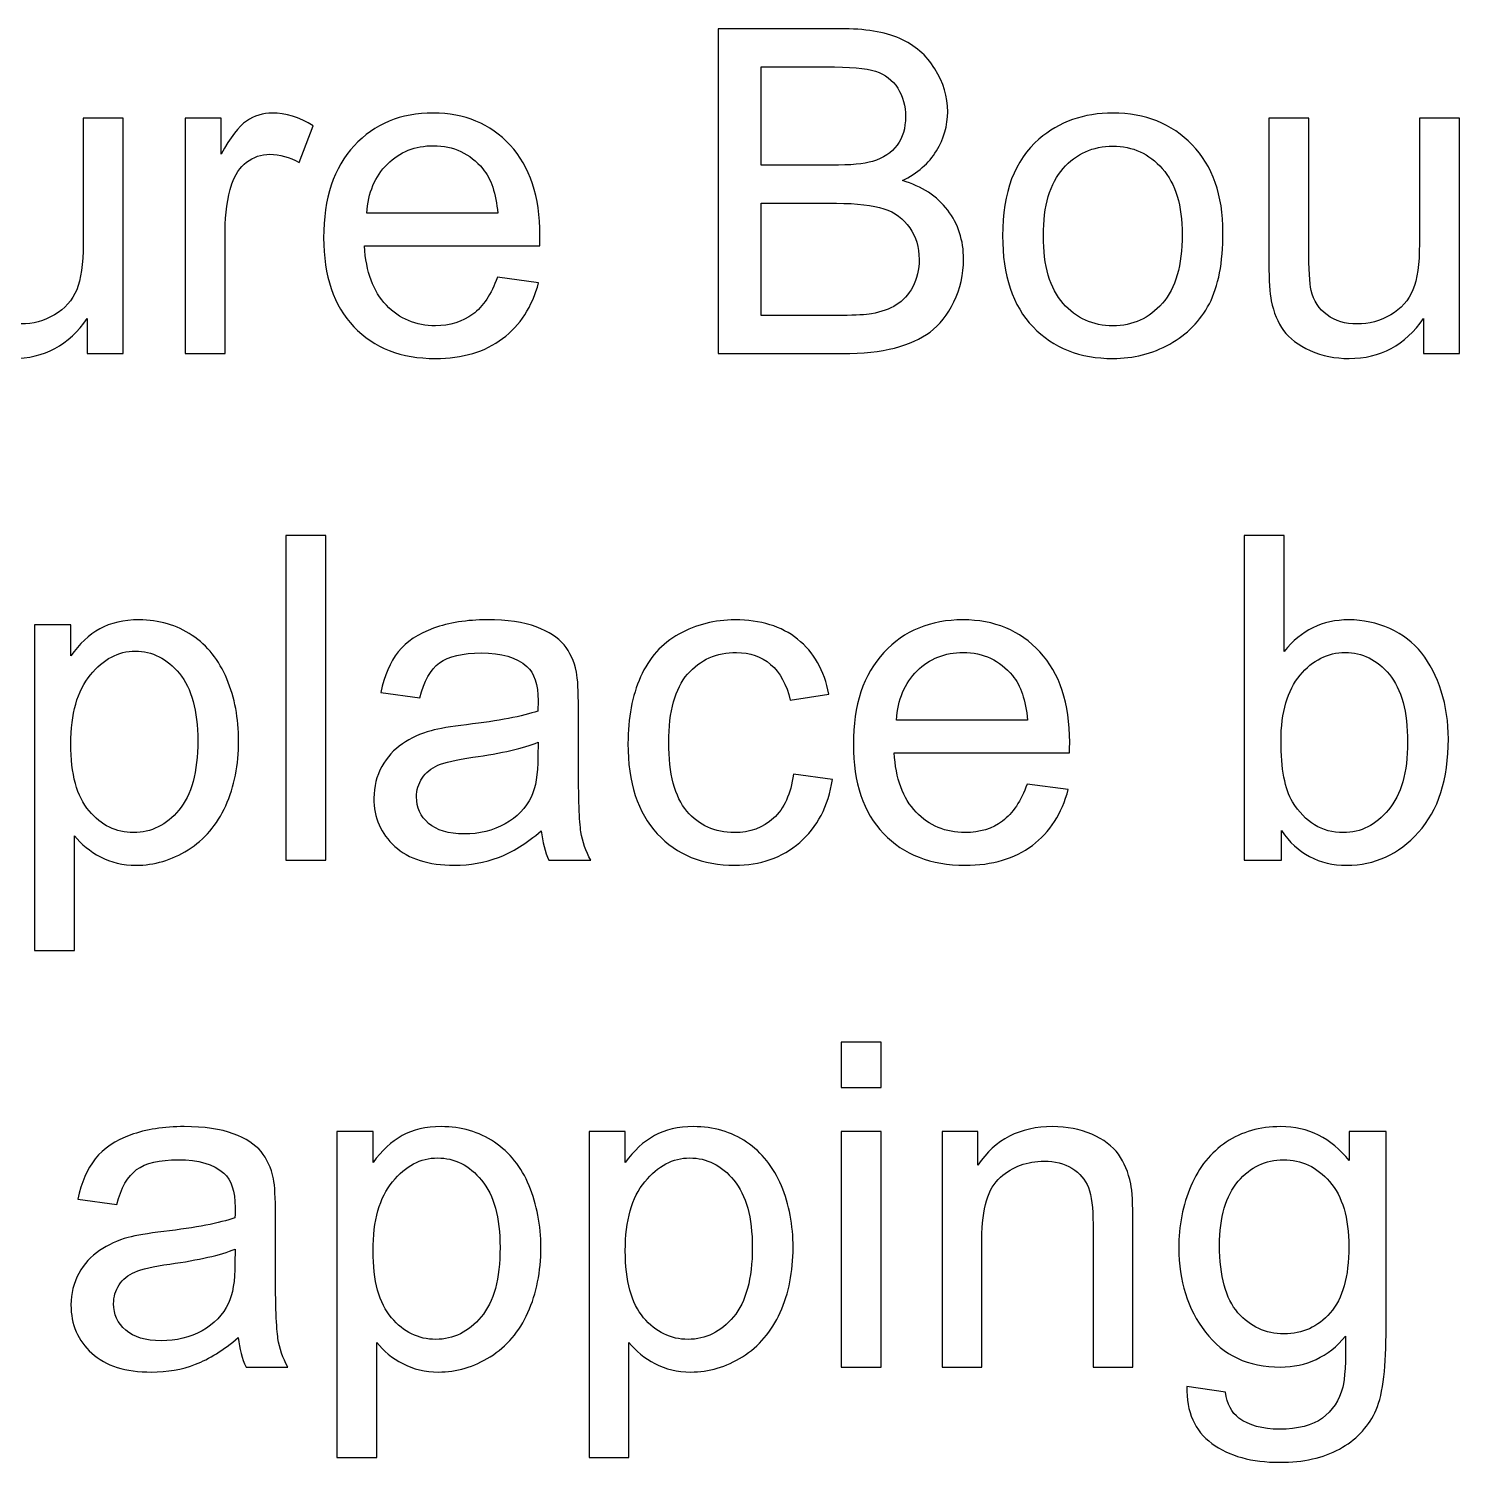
# Model space of a CAD drawing. Header units: centimetres. Extents: x 32 to 238, y -190 to 31.
# Drawn here: x 86.52 to 94.54, y -118.56 to -110.53 of the extents above; entities that cross this region are included whole.
import ezdxf

# ---------------------------------------------------------------- set-up
doc = ezdxf.new("R2010")
doc.units = ezdxf.units.CM
doc.header["$MEASUREMENT"] = 0
doc.layers.add('Layer 1', color=7, linetype='Continuous')

msp = doc.modelspace()

# ---------------------------------------------------------------- linework, layer by layer
at = {"layer": 'Layer 1', "color": 250}
for points, knots in [([(90.38665, -112.35177), (90.38665, -112.35177), (90.38665, -110.53313), (90.38665, -110.53313), (90.38665, -110.53313), (91.06906, -110.53313), (91.06906, -110.53313), (91.20792, -110.53313), (91.31925, -110.55133), (91.4035, -110.58816), (91.48732, -110.62499), (91.55293, -110.68172), (91.60035, -110.75834), (91.64818, -110.83454), (91.67189, -110.91455), (91.67189, -110.99837), (91.67189, -111.07584), (91.65072, -111.14908), (91.60881, -111.21766), (91.5669, -111.28624), (91.5034, -111.3417), (91.41831, -111.38403), (91.52838, -111.4162), (91.61305, -111.47124), (91.67189, -111.54913), (91.73116, -111.6266), (91.76079, -111.71846), (91.76079, -111.8243), (91.76079, -111.90981), (91.74259, -111.98897), (91.7066, -112.06221), (91.67062, -112.13545), (91.62617, -112.19175), (91.57325, -112.23154), (91.52034, -112.27091), (91.45387, -112.30097), (91.37429, -112.32129), (91.29428, -112.34161), (91.19649, -112.35177), (91.08049, -112.35177), (91.08049, -112.35177), (90.38665, -112.35177), (90.38665, -112.35177)], [0, 0, 0, 0, 0.0714286, 0.0714286, 0.0714286, 0.1428571, 0.1428571, 0.1428571, 0.2142857, 0.2142857, 0.2142857, 0.2857143, 0.2857143, 0.2857143, 0.3571429, 0.3571429, 0.3571429, 0.4285714, 0.4285714, 0.4285714, 0.5, 0.5, 0.5, 0.5714286, 0.5714286, 0.5714286, 0.6428571, 0.6428571, 0.6428571, 0.7142857, 0.7142857, 0.7142857, 0.7857143, 0.7857143, 0.7857143, 0.8571429, 0.8571429, 0.8571429, 0.9285714, 0.9285714, 0.9285714, 1, 1, 1, 1]), ([(90.62795, -111.29767), (90.62795, -111.29767), (91.02123, -111.29767), (91.02123, -111.29767), (91.12791, -111.29767), (91.20453, -111.29047), (91.25067, -111.2765), (91.31206, -111.2583), (91.3582, -111.22782), (91.3891, -111.18549), (91.42001, -111.14315), (91.43567, -111.09024), (91.43567, -111.02631), (91.43567, -110.96578), (91.42128, -110.91244), (91.39207, -110.86672), (91.36328, -110.82057), (91.32179, -110.78882), (91.26803, -110.77189), (91.21427, -110.75496), (91.12198, -110.74649), (90.99159, -110.74649), (90.99159, -110.74649), (90.62795, -110.74649), (90.62795, -110.74649), (90.62795, -110.74649), (90.62795, -111.29767), (90.62795, -111.29767)], [0, 0, 0, 0, 0.1111111, 0.1111111, 0.1111111, 0.2222222, 0.2222222, 0.2222222, 0.3333333, 0.3333333, 0.3333333, 0.4444444, 0.4444444, 0.4444444, 0.5555556, 0.5555556, 0.5555556, 0.6666667, 0.6666667, 0.6666667, 0.7777778, 0.7777778, 0.7777778, 0.8888889, 0.8888889, 0.8888889, 1, 1, 1, 1]), ([(87.40215, -112.35177), (87.40215, -112.35177), (87.40215, -111.03351), (87.40215, -111.03351), (87.40215, -111.03351), (87.60281, -111.03351), (87.60281, -111.03351), (87.60281, -111.03351), (87.60281, -111.23544), (87.60281, -111.23544), (87.65403, -111.14188), (87.70145, -111.08008), (87.74505, -111.05044), (87.78865, -111.02039), (87.83649, -111.00557), (87.88856, -111.00557), (87.96391, -111.00557), (88.04054, -111.02928), (88.11843, -111.07627), (88.11843, -111.07627), (88.03884, -111.28243), (88.03884, -111.28243), (87.98466, -111.25195), (87.93047, -111.23671), (87.87628, -111.23671), (87.8276, -111.23671), (87.784, -111.25153), (87.74547, -111.28074), (87.70695, -111.30995), (87.67943, -111.35059), (87.66292, -111.40266), (87.63795, -111.48182), (87.62567, -111.5686), (87.62567, -111.66301), (87.62567, -111.66301), (87.62567, -112.35177), (87.62567, -112.35177), (87.62567, -112.35177), (87.40215, -112.35177), (87.40215, -112.35177)], [0, 0, 0, 0, 0.0769231, 0.0769231, 0.0769231, 0.1538462, 0.1538462, 0.1538462, 0.2307692, 0.2307692, 0.2307692, 0.3076923, 0.3076923, 0.3076923, 0.3846154, 0.3846154, 0.3846154, 0.4615385, 0.4615385, 0.4615385, 0.5384615, 0.5384615, 0.5384615, 0.6153846, 0.6153846, 0.6153846, 0.6923077, 0.6923077, 0.6923077, 0.7692308, 0.7692308, 0.7692308, 0.8461538, 0.8461538, 0.8461538, 0.9230769, 0.9230769, 0.9230769, 1, 1, 1, 1]), ([(89.14967, -111.92505), (89.14967, -111.92505), (89.38081, -111.95553), (89.38081, -111.95553), (89.34483, -112.08973), (89.27752, -112.19429), (89.1793, -112.26837), (89.08109, -112.34246), (88.95578, -112.37971), (88.80296, -112.37971), (88.61077, -112.37971), (88.45837, -112.32044), (88.34576, -112.20191), (88.23315, -112.0838), (88.17685, -111.91743), (88.17685, -111.70365), (88.17685, -111.48267), (88.23358, -111.31079), (88.34745, -111.18887), (88.46133, -111.06653), (88.60907, -111.00557), (88.79068, -111.00557), (88.96637, -111.00557), (89.10988, -111.06526), (89.22121, -111.18506), (89.33255, -111.30487), (89.38843, -111.47335), (89.38843, -111.69052), (89.38843, -111.70365), (89.38801, -111.72354), (89.38716, -111.74979), (89.38716, -111.74979), (88.40545, -111.74979), (88.40545, -111.74979), (88.41392, -111.89415), (88.45456, -112.00506), (88.52822, -112.08168), (88.60145, -112.15831), (88.69332, -112.19683), (88.80296, -112.19683), (88.88466, -112.19683), (88.95451, -112.17524), (89.01209, -112.13206), (89.07008, -112.08888), (89.1158, -112.01988), (89.14967, -111.92505)], [0, 0, 0, 0, 0.0666667, 0.0666667, 0.0666667, 0.1333333, 0.1333333, 0.1333333, 0.2, 0.2, 0.2, 0.2666667, 0.2666667, 0.2666667, 0.3333333, 0.3333333, 0.3333333, 0.4, 0.4, 0.4, 0.4666667, 0.4666667, 0.4666667, 0.5333333, 0.5333333, 0.5333333, 0.6, 0.6, 0.6, 0.6666667, 0.6666667, 0.6666667, 0.7333333, 0.7333333, 0.7333333, 0.8, 0.8, 0.8, 0.8666667, 0.8666667, 0.8666667, 0.9333333, 0.9333333, 0.9333333, 1, 1, 1, 1]), ([(91.97923, -111.69264), (91.97923, -111.44922), (92.04696, -111.26888), (92.18285, -111.15162), (92.29588, -111.05425), (92.43431, -111.00557), (92.5973, -111.00557), (92.77806, -111.00557), (92.92623, -111.06484), (93.04137, -111.18337), (93.1561, -111.30148), (93.21367, -111.46531), (93.21367, -111.67401), (93.21367, -111.84335), (93.18827, -111.97627), (93.13747, -112.07322), (93.08667, -112.17016), (93.01259, -112.24551), (92.91522, -112.29928), (92.81828, -112.35304), (92.71202, -112.37971), (92.5973, -112.37971), (92.41272, -112.37971), (92.26371, -112.32087), (92.14983, -112.20276), (92.03596, -112.08465), (91.97923, -111.91447), (91.97923, -111.69264)], [0, 0, 0, 0, 0.1111111, 0.1111111, 0.1111111, 0.2222222, 0.2222222, 0.2222222, 0.3333333, 0.3333333, 0.3333333, 0.4444444, 0.4444444, 0.4444444, 0.5555556, 0.5555556, 0.5555556, 0.6666667, 0.6666667, 0.6666667, 0.7777778, 0.7777778, 0.7777778, 0.8888889, 0.8888889, 0.8888889, 1, 1, 1, 1]), ([(86.85309, -112.35177), (86.85309, -112.35177), (86.85309, -112.15577), (86.85309, -112.15577), (86.75064, -112.3052), (86.61179, -112.37971), (86.43611, -112.37971), (86.35864, -112.37971), (86.28625, -112.36489), (86.21894, -112.33526), (86.15163, -112.3052), (86.10167, -112.26795), (86.06908, -112.22308), (86.03648, -112.17778), (86.01362, -112.12275), (86.0005, -112.05755), (85.99161, -112.01353), (85.98695, -111.9441), (85.98695, -111.84927), (85.98695, -111.84927), (85.98695, -111.03351), (85.98695, -111.03351), (85.98695, -111.03351), (86.21047, -111.03351), (86.21047, -111.03351), (86.21047, -111.03351), (86.21047, -111.76291), (86.21047, -111.76291), (86.21047, -111.87933), (86.21513, -111.95807), (86.22402, -111.99829), (86.23799, -112.05713), (86.26762, -112.10285), (86.31334, -112.13629), (86.35864, -112.16974), (86.41452, -112.18667), (86.4814, -112.18667), (86.54829, -112.18667), (86.61094, -112.16974), (86.66936, -112.13545), (86.72778, -112.10116), (86.76927, -112.05417), (86.79382, -111.99532), (86.81795, -111.93648), (86.83023, -111.85054), (86.83023, -111.73836), (86.83023, -111.73836), (86.83023, -111.03351), (86.83023, -111.03351), (86.83023, -111.03351), (87.05375, -111.03351), (87.05375, -111.03351), (87.05375, -111.03351), (87.05375, -112.35177), (87.05375, -112.35177), (87.05375, -112.35177), (86.85309, -112.35177), (86.85309, -112.35177)], [0, 0, 0, 0, 0.0526316, 0.0526316, 0.0526316, 0.1052632, 0.1052632, 0.1052632, 0.1578947, 0.1578947, 0.1578947, 0.2105263, 0.2105263, 0.2105263, 0.2631579, 0.2631579, 0.2631579, 0.3157895, 0.3157895, 0.3157895, 0.3684211, 0.3684211, 0.3684211, 0.4210526, 0.4210526, 0.4210526, 0.4736842, 0.4736842, 0.4736842, 0.5263158, 0.5263158, 0.5263158, 0.5789474, 0.5789474, 0.5789474, 0.6315789, 0.6315789, 0.6315789, 0.6842105, 0.6842105, 0.6842105, 0.7368421, 0.7368421, 0.7368421, 0.7894737, 0.7894737, 0.7894737, 0.8421053, 0.8421053, 0.8421053, 0.8947368, 0.8947368, 0.8947368, 0.9473684, 0.9473684, 0.9473684, 1, 1, 1, 1]), ([(94.33677, -112.35177), (94.33677, -112.35177), (94.33677, -112.15577), (94.33677, -112.15577), (94.23432, -112.3052), (94.09547, -112.37971), (93.91979, -112.37971), (93.84232, -112.37971), (93.76993, -112.36489), (93.70262, -112.33526), (93.63531, -112.3052), (93.58535, -112.26795), (93.55276, -112.22308), (93.52016, -112.17778), (93.4973, -112.12275), (93.48418, -112.05755), (93.47529, -112.01353), (93.47063, -111.9441), (93.47063, -111.84927), (93.47063, -111.84927), (93.47063, -111.03351), (93.47063, -111.03351), (93.47063, -111.03351), (93.69415, -111.03351), (93.69415, -111.03351), (93.69415, -111.03351), (93.69415, -111.76291), (93.69415, -111.76291), (93.69415, -111.87933), (93.69881, -111.95807), (93.7077, -111.99829), (93.72167, -112.05713), (93.7513, -112.10285), (93.79702, -112.13629), (93.84232, -112.16974), (93.8982, -112.18667), (93.96508, -112.18667), (94.03197, -112.18667), (94.09462, -112.16974), (94.15304, -112.13545), (94.21146, -112.10116), (94.25295, -112.05417), (94.2775, -111.99532), (94.30163, -111.93648), (94.31391, -111.85054), (94.31391, -111.73836), (94.31391, -111.73836), (94.31391, -111.03351), (94.31391, -111.03351), (94.31391, -111.03351), (94.53743, -111.03351), (94.53743, -111.03351), (94.53743, -111.03351), (94.53743, -112.35177), (94.53743, -112.35177), (94.53743, -112.35177), (94.33677, -112.35177), (94.33677, -112.35177)], [0, 0, 0, 0, 0.0526316, 0.0526316, 0.0526316, 0.1052632, 0.1052632, 0.1052632, 0.1578947, 0.1578947, 0.1578947, 0.2105263, 0.2105263, 0.2105263, 0.2631579, 0.2631579, 0.2631579, 0.3157895, 0.3157895, 0.3157895, 0.3684211, 0.3684211, 0.3684211, 0.4210526, 0.4210526, 0.4210526, 0.4736842, 0.4736842, 0.4736842, 0.5263158, 0.5263158, 0.5263158, 0.5789474, 0.5789474, 0.5789474, 0.6315789, 0.6315789, 0.6315789, 0.6842105, 0.6842105, 0.6842105, 0.7368421, 0.7368421, 0.7368421, 0.7894737, 0.7894737, 0.7894737, 0.8421053, 0.8421053, 0.8421053, 0.8947368, 0.8947368, 0.8947368, 0.9473684, 0.9473684, 0.9473684, 1, 1, 1, 1]), ([(88.41815, -111.56691), (88.41815, -111.56691), (89.15221, -111.56691), (89.15221, -111.56691), (89.14247, -111.456), (89.11411, -111.37302), (89.06797, -111.31757), (88.99727, -111.23163), (88.90498, -111.18845), (88.79195, -111.18845), (88.68951, -111.18845), (88.60357, -111.22274), (88.53372, -111.29132), (88.46429, -111.3599), (88.42577, -111.45176), (88.41815, -111.56691)], [0, 0, 0, 0, 0.2, 0.2, 0.2, 0.4, 0.4, 0.4, 0.6, 0.6, 0.6, 0.8, 0.8, 0.8, 1, 1, 1, 1]), ([(92.20783, -111.69306), (92.20783, -111.86155), (92.24466, -111.9877), (92.31832, -112.0711), (92.3924, -112.15492), (92.48511, -112.19683), (92.5973, -112.19683), (92.70821, -112.19683), (92.8005, -112.15492), (92.87458, -112.07068), (92.94824, -111.98643), (92.98507, -111.85816), (92.98507, -111.68587), (92.98507, -111.52331), (92.94782, -111.40012), (92.87373, -111.31672), (92.79965, -111.2329), (92.70736, -111.19099), (92.5973, -111.19099), (92.48511, -111.19099), (92.3924, -111.23248), (92.31832, -111.31587), (92.24466, -111.39927), (92.20783, -111.525), (92.20783, -111.69306)], [0, 0, 0, 0, 0.125, 0.125, 0.125, 0.25, 0.25, 0.25, 0.375, 0.375, 0.375, 0.5, 0.5, 0.5, 0.625, 0.625, 0.625, 0.75, 0.75, 0.75, 0.875, 0.875, 0.875, 1, 1, 1, 1]), ([(90.62795, -112.13841), (90.62795, -112.13841), (91.08092, -112.13841), (91.08092, -112.13841), (91.15881, -112.13841), (91.21342, -112.13545), (91.24517, -112.12952), (91.3002, -112.11978), (91.34677, -112.10327), (91.38402, -112.07999), (91.42128, -112.05671), (91.45176, -112.02284), (91.47589, -111.97839), (91.50002, -111.93394), (91.51187, -111.88272), (91.51187, -111.82472), (91.51187, -111.75656), (91.49451, -111.69772), (91.45938, -111.64734), (91.42466, -111.59697), (91.3764, -111.56183), (91.3146, -111.54151), (91.25321, -111.52119), (91.16431, -111.51103), (91.04874, -111.51103), (91.04874, -111.51103), (90.62795, -111.51103), (90.62795, -111.51103), (90.62795, -111.51103), (90.62795, -112.13841), (90.62795, -112.13841)], [0, 0, 0, 0, 0.1, 0.1, 0.1, 0.2, 0.2, 0.2, 0.3, 0.3, 0.3, 0.4, 0.4, 0.4, 0.5, 0.5, 0.5, 0.6, 0.6, 0.6, 0.7, 0.7, 0.7, 0.8, 0.8, 0.8, 0.9, 0.9, 0.9, 1, 1, 1, 1]), ([(87.96519, -115.18938), (87.96519, -115.18938), (87.96519, -113.37074), (87.96519, -113.37074), (87.96519, -113.37074), (88.18871, -113.37074), (88.18871, -113.37074), (88.18871, -113.37074), (88.18871, -115.18938), (88.18871, -115.18938), (88.18871, -115.18938), (87.96519, -115.18938), (87.96519, -115.18938)], [0, 0, 0, 0, 0.25, 0.25, 0.25, 0.5, 0.5, 0.5, 0.75, 0.75, 0.75, 1, 1, 1, 1]), ([(93.54133, -115.18938), (93.54133, -115.18938), (93.33305, -115.18938), (93.33305, -115.18938), (93.33305, -115.18938), (93.33305, -113.37074), (93.33305, -113.37074), (93.33305, -113.37074), (93.55657, -113.37074), (93.55657, -113.37074), (93.55657, -113.37074), (93.55657, -114.01971), (93.55657, -114.01971), (93.65097, -113.90202), (93.7712, -113.84318), (93.91767, -113.84318), (93.99853, -113.84318), (94.07558, -113.85927), (94.14797, -113.89186), (94.22036, -113.92446), (94.27962, -113.9706), (94.32661, -114.02945), (94.37318, -114.08871), (94.41001, -114.15983), (94.43626, -114.24323), (94.46293, -114.3262), (94.47605, -114.41553), (94.47605, -114.51035), (94.47605, -114.73557), (94.42017, -114.90998), (94.30883, -115.03275), (94.19707, -115.15594), (94.0633, -115.21732), (93.90709, -115.21732), (93.75173, -115.21732), (93.62981, -115.15255), (93.54133, -115.02343), (93.54133, -115.02343), (93.54133, -115.18938), (93.54133, -115.18938)], [0, 0, 0, 0, 0.0769231, 0.0769231, 0.0769231, 0.1538462, 0.1538462, 0.1538462, 0.2307692, 0.2307692, 0.2307692, 0.3076923, 0.3076923, 0.3076923, 0.3846154, 0.3846154, 0.3846154, 0.4615385, 0.4615385, 0.4615385, 0.5384615, 0.5384615, 0.5384615, 0.6153846, 0.6153846, 0.6153846, 0.6923077, 0.6923077, 0.6923077, 0.7692308, 0.7692308, 0.7692308, 0.8461538, 0.8461538, 0.8461538, 0.9230769, 0.9230769, 0.9230769, 1, 1, 1, 1]), ([(86.55761, -115.69484), (86.55761, -115.69484), (86.55761, -113.87112), (86.55761, -113.87112), (86.55761, -113.87112), (86.76081, -113.87112), (86.76081, -113.87112), (86.76081, -113.87112), (86.76081, -114.04426), (86.76081, -114.04426), (86.80865, -113.97738), (86.86283, -113.927), (86.92337, -113.89356), (86.98348, -113.86011), (87.05672, -113.84318), (87.14266, -113.84318), (87.25526, -113.84318), (87.35432, -113.87197), (87.44026, -113.92996), (87.5262, -113.98754), (87.59097, -114.06924), (87.63499, -114.17423), (87.6786, -114.27964), (87.70061, -114.39478), (87.70061, -114.52051), (87.70061, -114.65471), (87.67648, -114.77578), (87.62822, -114.88373), (87.57996, -114.99126), (87.50969, -115.07381), (87.4174, -115.13138), (87.32554, -115.18853), (87.22859, -115.21732), (87.12699, -115.21732), (87.05249, -115.21732), (86.9856, -115.20166), (86.92676, -115.17033), (86.86749, -115.139), (86.81923, -115.09963), (86.78113, -115.0518), (86.78113, -115.0518), (86.78113, -115.69484), (86.78113, -115.69484), (86.78113, -115.69484), (86.55761, -115.69484), (86.55761, -115.69484)], [0, 0, 0, 0, 0.0666667, 0.0666667, 0.0666667, 0.1333333, 0.1333333, 0.1333333, 0.2, 0.2, 0.2, 0.2666667, 0.2666667, 0.2666667, 0.3333333, 0.3333333, 0.3333333, 0.4, 0.4, 0.4, 0.4666667, 0.4666667, 0.4666667, 0.5333333, 0.5333333, 0.5333333, 0.6, 0.6, 0.6, 0.6666667, 0.6666667, 0.6666667, 0.7333333, 0.7333333, 0.7333333, 0.8, 0.8, 0.8, 0.8666667, 0.8666667, 0.8666667, 0.9333333, 0.9333333, 0.9333333, 1, 1, 1, 1]), ([(89.39563, -115.02428), (89.31266, -115.09498), (89.23265, -115.14451), (89.15602, -115.17372), (89.0794, -115.20293), (88.99727, -115.21732), (88.90922, -115.21732), (88.76444, -115.21732), (88.6531, -115.18218), (88.57521, -115.11149), (88.49732, -115.04121), (88.45837, -114.95104), (88.45837, -114.8414), (88.45837, -114.77705), (88.47319, -114.71821), (88.5024, -114.66487), (88.53203, -114.61153), (88.57055, -114.5692), (88.61797, -114.53702), (88.6658, -114.50485), (88.71914, -114.4803), (88.77883, -114.46379), (88.82286, -114.45236), (88.88932, -114.44135), (88.9778, -114.43034), (89.15814, -114.40918), (89.29149, -114.38335), (89.37658, -114.35372), (89.37743, -114.32324), (89.37785, -114.30377), (89.37785, -114.29572), (89.37785, -114.20513), (89.35668, -114.14121), (89.31435, -114.10395), (89.2572, -114.05358), (89.17211, -114.0286), (89.0595, -114.0286), (88.95409, -114.0286), (88.8762, -114.04723), (88.82625, -114.08406), (88.77587, -114.12089), (88.73904, -114.18608), (88.71491, -114.28006), (88.71491, -114.28006), (88.49647, -114.24958), (88.49647, -114.24958), (88.51637, -114.15602), (88.54896, -114.08025), (88.59468, -114.02267), (88.6404, -113.9651), (88.70644, -113.92107), (88.7928, -113.88975), (88.87874, -113.85884), (88.97907, -113.84318), (89.09252, -113.84318), (89.20513, -113.84318), (89.29699, -113.8563), (89.36769, -113.88297), (89.43796, -113.90964), (89.49003, -113.94266), (89.52305, -113.98288), (89.55607, -114.0231), (89.57936, -114.0739), (89.5929, -114.13528), (89.6001, -114.17338), (89.60391, -114.24196), (89.60391, -114.3406), (89.60391, -114.3406), (89.60391, -114.63693), (89.60391, -114.63693), (89.60391, -114.84394), (89.60857, -114.97475), (89.61788, -115.03021), (89.62677, -115.08566), (89.6454, -115.13858), (89.67249, -115.18938), (89.67249, -115.18938), (89.43881, -115.18938), (89.43881, -115.18938), (89.41637, -115.14239), (89.40198, -115.08736), (89.39563, -115.02428)], [0, 0, 0, 0, 0.037037, 0.037037, 0.037037, 0.0740741, 0.0740741, 0.0740741, 0.1111111, 0.1111111, 0.1111111, 0.1481481, 0.1481481, 0.1481481, 0.1851852, 0.1851852, 0.1851852, 0.2222222, 0.2222222, 0.2222222, 0.2592593, 0.2592593, 0.2592593, 0.2962963, 0.2962963, 0.2962963, 0.3333333, 0.3333333, 0.3333333, 0.3703704, 0.3703704, 0.3703704, 0.4074074, 0.4074074, 0.4074074, 0.4444444, 0.4444444, 0.4444444, 0.4814815, 0.4814815, 0.4814815, 0.5185185, 0.5185185, 0.5185185, 0.5555556, 0.5555556, 0.5555556, 0.5925926, 0.5925926, 0.5925926, 0.6296296, 0.6296296, 0.6296296, 0.6666667, 0.6666667, 0.6666667, 0.7037037, 0.7037037, 0.7037037, 0.7407407, 0.7407407, 0.7407407, 0.7777778, 0.7777778, 0.7777778, 0.8148148, 0.8148148, 0.8148148, 0.8518519, 0.8518519, 0.8518519, 0.8888889, 0.8888889, 0.8888889, 0.9259259, 0.9259259, 0.9259259, 0.962963, 0.962963, 0.962963, 1, 1, 1, 1]), ([(90.80829, -114.70678), (90.80829, -114.70678), (91.02673, -114.73726), (91.02673, -114.73726), (91.0026, -114.88754), (90.94164, -115.00481), (90.843, -115.0899), (90.74437, -115.17499), (90.62287, -115.21732), (90.47936, -115.21732), (90.29944, -115.21732), (90.15466, -115.15848), (90.04544, -115.04079), (89.9358, -114.9231), (89.88119, -114.75462), (89.88119, -114.53533), (89.88119, -114.39309), (89.9049, -114.26905), (89.95189, -114.16237), (89.99888, -114.05612), (90.07042, -113.97611), (90.16694, -113.92319), (90.26304, -113.86985), (90.3676, -113.84318), (90.48105, -113.84318), (90.62372, -113.84318), (90.74098, -113.87916), (90.83157, -113.95155), (90.92259, -114.02394), (90.98101, -114.12681), (91.00641, -114.25974), (91.00641, -114.25974), (90.79051, -114.29276), (90.79051, -114.29276), (90.76977, -114.20428), (90.73336, -114.13782), (90.68044, -114.09295), (90.62795, -114.0485), (90.56445, -114.02606), (90.48994, -114.02606), (90.37734, -114.02606), (90.2859, -114.06628), (90.2152, -114.14671), (90.14493, -114.22757), (90.10979, -114.35457), (90.10979, -114.52898), (90.10979, -114.70593), (90.14366, -114.8342), (90.21139, -114.91421), (90.27955, -114.99422), (90.36802, -115.03444), (90.47682, -115.03444), (90.56487, -115.03444), (90.63811, -115.00777), (90.69653, -114.95401), (90.75537, -114.90067), (90.79263, -114.81812), (90.80829, -114.70678)], [0, 0, 0, 0, 0.0526316, 0.0526316, 0.0526316, 0.1052632, 0.1052632, 0.1052632, 0.1578947, 0.1578947, 0.1578947, 0.2105263, 0.2105263, 0.2105263, 0.2631579, 0.2631579, 0.2631579, 0.3157895, 0.3157895, 0.3157895, 0.3684211, 0.3684211, 0.3684211, 0.4210526, 0.4210526, 0.4210526, 0.4736842, 0.4736842, 0.4736842, 0.5263158, 0.5263158, 0.5263158, 0.5789474, 0.5789474, 0.5789474, 0.6315789, 0.6315789, 0.6315789, 0.6842105, 0.6842105, 0.6842105, 0.7368421, 0.7368421, 0.7368421, 0.7894737, 0.7894737, 0.7894737, 0.8421053, 0.8421053, 0.8421053, 0.8947368, 0.8947368, 0.8947368, 0.9473684, 0.9473684, 0.9473684, 1, 1, 1, 1]), ([(92.11639, -114.76266), (92.11639, -114.76266), (92.34753, -114.79314), (92.34753, -114.79314), (92.31155, -114.92734), (92.24424, -115.0319), (92.14602, -115.10598), (92.04781, -115.18007), (91.9225, -115.21732), (91.76968, -115.21732), (91.57749, -115.21732), (91.42509, -115.15805), (91.31248, -115.03952), (91.19987, -114.92141), (91.14357, -114.75504), (91.14357, -114.54126), (91.14357, -114.32028), (91.2003, -114.1484), (91.31417, -114.02648), (91.42805, -113.90414), (91.57579, -113.84318), (91.7574, -113.84318), (91.93309, -113.84318), (92.0766, -113.90287), (92.18793, -114.02267), (92.29927, -114.14248), (92.35515, -114.31096), (92.35515, -114.52813), (92.35515, -114.54126), (92.35473, -114.56115), (92.35388, -114.5874), (92.35388, -114.5874), (91.37217, -114.5874), (91.37217, -114.5874), (91.38064, -114.73176), (91.42128, -114.84267), (91.49494, -114.91929), (91.56817, -114.99592), (91.66004, -115.03444), (91.76968, -115.03444), (91.85138, -115.03444), (91.92123, -115.01285), (91.97881, -114.96967), (92.0368, -114.92649), (92.08252, -114.85749), (92.11639, -114.76266)], [0, 0, 0, 0, 0.0666667, 0.0666667, 0.0666667, 0.1333333, 0.1333333, 0.1333333, 0.2, 0.2, 0.2, 0.2666667, 0.2666667, 0.2666667, 0.3333333, 0.3333333, 0.3333333, 0.4, 0.4, 0.4, 0.4666667, 0.4666667, 0.4666667, 0.5333333, 0.5333333, 0.5333333, 0.6, 0.6, 0.6, 0.6666667, 0.6666667, 0.6666667, 0.7333333, 0.7333333, 0.7333333, 0.8, 0.8, 0.8, 0.8666667, 0.8666667, 0.8666667, 0.9333333, 0.9333333, 0.9333333, 1, 1, 1, 1]), ([(86.76081, -114.53829), (86.76081, -114.7072), (86.7951, -114.83209), (86.86326, -114.91294), (86.93184, -114.9938), (87.01481, -115.03444), (87.11218, -115.03444), (87.21124, -115.03444), (87.2959, -114.99253), (87.36618, -114.90871), (87.43687, -114.82489), (87.47201, -114.69535), (87.47201, -114.51967), (87.47201, -114.35203), (87.43772, -114.22672), (87.36872, -114.14332), (87.29971, -114.05993), (87.21759, -114.01844), (87.12191, -114.01844), (87.02709, -114.01844), (86.94327, -114.06289), (86.87045, -114.15137), (86.79722, -114.24027), (86.76081, -114.36896), (86.76081, -114.53829)], [0, 0, 0, 0, 0.125, 0.125, 0.125, 0.25, 0.25, 0.25, 0.375, 0.375, 0.375, 0.5, 0.5, 0.5, 0.625, 0.625, 0.625, 0.75, 0.75, 0.75, 0.875, 0.875, 0.875, 1, 1, 1, 1]), ([(91.38487, -114.40452), (91.38487, -114.40452), (92.11893, -114.40452), (92.11893, -114.40452), (92.10919, -114.29361), (92.08083, -114.21063), (92.03469, -114.15518), (91.96399, -114.06924), (91.8717, -114.02606), (91.75867, -114.02606), (91.65623, -114.02606), (91.57029, -114.06035), (91.50044, -114.12893), (91.43101, -114.19751), (91.39249, -114.28937), (91.38487, -114.40452)], [0, 0, 0, 0, 0.2, 0.2, 0.2, 0.4, 0.4, 0.4, 0.6, 0.6, 0.6, 0.8, 0.8, 0.8, 1, 1, 1, 1]), ([(93.53879, -114.52051), (93.53879, -114.67799), (93.56038, -114.79187), (93.60314, -114.86214), (93.67341, -114.97687), (93.76824, -115.03444), (93.88804, -115.03444), (93.98583, -115.03444), (94.07007, -114.99211), (94.14077, -114.90744), (94.21189, -114.82277), (94.24745, -114.69662), (94.24745, -114.52898), (94.24745, -114.35711), (94.21358, -114.23053), (94.14543, -114.14883), (94.07727, -114.06712), (93.99472, -114.02606), (93.8982, -114.02606), (93.80041, -114.02606), (93.71617, -114.06839), (93.64547, -114.15306), (93.57435, -114.23773), (93.53879, -114.36007), (93.53879, -114.52051)], [0, 0, 0, 0, 0.125, 0.125, 0.125, 0.25, 0.25, 0.25, 0.375, 0.375, 0.375, 0.5, 0.5, 0.5, 0.625, 0.625, 0.625, 0.75, 0.75, 0.75, 0.875, 0.875, 0.875, 1, 1, 1, 1]), ([(89.37785, -114.52898), (89.29657, -114.562), (89.17465, -114.58994), (89.01209, -114.6128), (88.9198, -114.62592), (88.85461, -114.64074), (88.81651, -114.65725), (88.77841, -114.67376), (88.7492, -114.69789), (88.72846, -114.72922), (88.70771, -114.76097), (88.69713, -114.7961), (88.69713, -114.83505), (88.69713, -114.89389), (88.71957, -114.94342), (88.76486, -114.98279), (88.81016, -115.02216), (88.8762, -115.04206), (88.96298, -115.04206), (89.04892, -115.04206), (89.12554, -115.02343), (89.19285, -114.98576), (89.25974, -114.9485), (89.30927, -114.89728), (89.3406, -114.83251), (89.36473, -114.78213), (89.37658, -114.70805), (89.37658, -114.61026), (89.37658, -114.61026), (89.37785, -114.52898), (89.37785, -114.52898)], [0, 0, 0, 0, 0.1, 0.1, 0.1, 0.2, 0.2, 0.2, 0.3, 0.3, 0.3, 0.4, 0.4, 0.4, 0.5, 0.5, 0.5, 0.6, 0.6, 0.6, 0.7, 0.7, 0.7, 0.8, 0.8, 0.8, 0.9, 0.9, 0.9, 1, 1, 1, 1]), ([(91.07583, -116.46235), (91.07583, -116.46235), (91.07583, -116.20835), (91.07583, -116.20835), (91.07583, -116.20835), (91.29935, -116.20835), (91.29935, -116.20835), (91.29935, -116.20835), (91.29935, -116.46235), (91.29935, -116.46235), (91.29935, -116.46235), (91.07583, -116.46235), (91.07583, -116.46235)], [0, 0, 0, 0, 0.25, 0.25, 0.25, 0.5, 0.5, 0.5, 0.75, 0.75, 0.75, 1, 1, 1, 1]), ([(87.69891, -117.86189), (87.61594, -117.93259), (87.53593, -117.98212), (87.4593, -118.01133), (87.38268, -118.04054), (87.30055, -118.05493), (87.2125, -118.05493), (87.06772, -118.05493), (86.95638, -118.01979), (86.87849, -117.9491), (86.8006, -117.87882), (86.76165, -117.78865), (86.76165, -117.67901), (86.76165, -117.61466), (86.77647, -117.55582), (86.80568, -117.50248), (86.83531, -117.44914), (86.87383, -117.40681), (86.92125, -117.37463), (86.96908, -117.34246), (87.02242, -117.31791), (87.08211, -117.3014), (87.12614, -117.28997), (87.1926, -117.27896), (87.28108, -117.26795), (87.46142, -117.24679), (87.59477, -117.22096), (87.67986, -117.19133), (87.68071, -117.16085), (87.68113, -117.14138), (87.68113, -117.13333), (87.68113, -117.04274), (87.65996, -116.97882), (87.61763, -116.94156), (87.56048, -116.89119), (87.47539, -116.86621), (87.36278, -116.86621), (87.25737, -116.86621), (87.17948, -116.88484), (87.12953, -116.92167), (87.07915, -116.9585), (87.04232, -117.02369), (87.01819, -117.11767), (87.01819, -117.11767), (86.79975, -117.08719), (86.79975, -117.08719), (86.81965, -116.99363), (86.85224, -116.91786), (86.89796, -116.86028), (86.94368, -116.80271), (87.00972, -116.75868), (87.09608, -116.72736), (87.18202, -116.69645), (87.28235, -116.68079), (87.3958, -116.68079), (87.50841, -116.68079), (87.60027, -116.69391), (87.67097, -116.72058), (87.74124, -116.74725), (87.79331, -116.78027), (87.82633, -116.82049), (87.85935, -116.86071), (87.88264, -116.91151), (87.89618, -116.97289), (87.90338, -117.01099), (87.90719, -117.07957), (87.90719, -117.17821), (87.90719, -117.17821), (87.90719, -117.47454), (87.90719, -117.47454), (87.90719, -117.68155), (87.91185, -117.81236), (87.92116, -117.86782), (87.93005, -117.92327), (87.94868, -117.97619), (87.97577, -118.02699), (87.97577, -118.02699), (87.74209, -118.02699), (87.74209, -118.02699), (87.71965, -117.98), (87.70526, -117.92497), (87.69891, -117.86189)], [0, 0, 0, 0, 0.037037, 0.037037, 0.037037, 0.0740741, 0.0740741, 0.0740741, 0.1111111, 0.1111111, 0.1111111, 0.1481481, 0.1481481, 0.1481481, 0.1851852, 0.1851852, 0.1851852, 0.2222222, 0.2222222, 0.2222222, 0.2592593, 0.2592593, 0.2592593, 0.2962963, 0.2962963, 0.2962963, 0.3333333, 0.3333333, 0.3333333, 0.3703704, 0.3703704, 0.3703704, 0.4074074, 0.4074074, 0.4074074, 0.4444444, 0.4444444, 0.4444444, 0.4814815, 0.4814815, 0.4814815, 0.5185185, 0.5185185, 0.5185185, 0.5555556, 0.5555556, 0.5555556, 0.5925926, 0.5925926, 0.5925926, 0.6296296, 0.6296296, 0.6296296, 0.6666667, 0.6666667, 0.6666667, 0.7037037, 0.7037037, 0.7037037, 0.7407407, 0.7407407, 0.7407407, 0.7777778, 0.7777778, 0.7777778, 0.8148148, 0.8148148, 0.8148148, 0.8518519, 0.8518519, 0.8518519, 0.8888889, 0.8888889, 0.8888889, 0.9259259, 0.9259259, 0.9259259, 0.962963, 0.962963, 0.962963, 1, 1, 1, 1]), ([(88.25051, -118.53245), (88.25051, -118.53245), (88.25051, -116.70873), (88.25051, -116.70873), (88.25051, -116.70873), (88.45371, -116.70873), (88.45371, -116.70873), (88.45371, -116.70873), (88.45371, -116.88187), (88.45371, -116.88187), (88.50155, -116.81499), (88.55573, -116.76461), (88.61627, -116.73117), (88.67638, -116.69772), (88.74962, -116.68079), (88.83556, -116.68079), (88.94816, -116.68079), (89.04722, -116.70958), (89.13316, -116.76757), (89.2191, -116.82515), (89.28387, -116.90685), (89.32789, -117.01184), (89.3715, -117.11725), (89.39351, -117.23239), (89.39351, -117.35812), (89.39351, -117.49232), (89.36938, -117.61339), (89.32112, -117.72134), (89.27286, -117.82887), (89.20259, -117.91142), (89.1103, -117.96899), (89.01844, -118.02614), (88.92149, -118.05493), (88.81989, -118.05493), (88.74539, -118.05493), (88.6785, -118.03927), (88.61966, -118.00794), (88.56039, -117.97661), (88.51213, -117.93724), (88.47403, -117.88941), (88.47403, -117.88941), (88.47403, -118.53245), (88.47403, -118.53245), (88.47403, -118.53245), (88.25051, -118.53245), (88.25051, -118.53245)], [0, 0, 0, 0, 0.0666667, 0.0666667, 0.0666667, 0.1333333, 0.1333333, 0.1333333, 0.2, 0.2, 0.2, 0.2666667, 0.2666667, 0.2666667, 0.3333333, 0.3333333, 0.3333333, 0.4, 0.4, 0.4, 0.4666667, 0.4666667, 0.4666667, 0.5333333, 0.5333333, 0.5333333, 0.6, 0.6, 0.6, 0.6666667, 0.6666667, 0.6666667, 0.7333333, 0.7333333, 0.7333333, 0.8, 0.8, 0.8, 0.8666667, 0.8666667, 0.8666667, 0.9333333, 0.9333333, 0.9333333, 1, 1, 1, 1]), ([(89.66317, -118.53245), (89.66317, -118.53245), (89.66317, -116.70873), (89.66317, -116.70873), (89.66317, -116.70873), (89.86637, -116.70873), (89.86637, -116.70873), (89.86637, -116.70873), (89.86637, -116.88187), (89.86637, -116.88187), (89.91421, -116.81499), (89.96839, -116.76461), (90.02893, -116.73117), (90.08904, -116.69772), (90.16228, -116.68079), (90.24822, -116.68079), (90.36082, -116.68079), (90.45988, -116.70958), (90.54582, -116.76757), (90.63176, -116.82515), (90.69653, -116.90685), (90.74055, -117.01184), (90.78416, -117.11725), (90.80617, -117.23239), (90.80617, -117.35812), (90.80617, -117.49232), (90.78204, -117.61339), (90.73378, -117.72134), (90.68552, -117.82887), (90.61525, -117.91142), (90.52296, -117.96899), (90.4311, -118.02614), (90.33415, -118.05493), (90.23255, -118.05493), (90.15805, -118.05493), (90.09116, -118.03927), (90.03232, -118.00794), (89.97305, -117.97661), (89.92479, -117.93724), (89.88669, -117.88941), (89.88669, -117.88941), (89.88669, -118.53245), (89.88669, -118.53245), (89.88669, -118.53245), (89.66317, -118.53245), (89.66317, -118.53245)], [0, 0, 0, 0, 0.0666667, 0.0666667, 0.0666667, 0.1333333, 0.1333333, 0.1333333, 0.2, 0.2, 0.2, 0.2666667, 0.2666667, 0.2666667, 0.3333333, 0.3333333, 0.3333333, 0.4, 0.4, 0.4, 0.4666667, 0.4666667, 0.4666667, 0.5333333, 0.5333333, 0.5333333, 0.6, 0.6, 0.6, 0.6666667, 0.6666667, 0.6666667, 0.7333333, 0.7333333, 0.7333333, 0.8, 0.8, 0.8, 0.8666667, 0.8666667, 0.8666667, 0.9333333, 0.9333333, 0.9333333, 1, 1, 1, 1]), ([(91.07583, -118.02699), (91.07583, -118.02699), (91.07583, -116.70873), (91.07583, -116.70873), (91.07583, -116.70873), (91.29935, -116.70873), (91.29935, -116.70873), (91.29935, -116.70873), (91.29935, -118.02699), (91.29935, -118.02699), (91.29935, -118.02699), (91.07583, -118.02699), (91.07583, -118.02699)], [0, 0, 0, 0, 0.25, 0.25, 0.25, 0.5, 0.5, 0.5, 0.75, 0.75, 0.75, 1, 1, 1, 1]), ([(91.64013, -118.02699), (91.64013, -118.02699), (91.64013, -116.70873), (91.64013, -116.70873), (91.64013, -116.70873), (91.84079, -116.70873), (91.84079, -116.70873), (91.84079, -116.70873), (91.84079, -116.89584), (91.84079, -116.89584), (91.93731, -116.75233), (92.07701, -116.68079), (92.25947, -116.68079), (92.33905, -116.68079), (92.41187, -116.69518), (92.47833, -116.72355), (92.54479, -116.75191), (92.59475, -116.78959), (92.62777, -116.83573), (92.66079, -116.88187), (92.68407, -116.93691), (92.69719, -117.00041), (92.70524, -117.04189), (92.70947, -117.11428), (92.70947, -117.21758), (92.70947, -117.21758), (92.70947, -118.02699), (92.70947, -118.02699), (92.70947, -118.02699), (92.48595, -118.02699), (92.48595, -118.02699), (92.48595, -118.02699), (92.48595, -117.22604), (92.48595, -117.22604), (92.48595, -117.13503), (92.47748, -117.06687), (92.46013, -117.022), (92.44277, -116.97712), (92.41187, -116.94114), (92.36784, -116.91405), (92.32381, -116.88738), (92.27174, -116.87383), (92.21248, -116.87383), (92.11765, -116.87383), (92.03595, -116.90389), (91.96694, -116.96442), (91.89794, -117.02454), (91.86365, -117.13926), (91.86365, -117.30775), (91.86365, -117.30775), (91.86365, -118.02699), (91.86365, -118.02699), (91.86365, -118.02699), (91.64013, -118.02699), (91.64013, -118.02699)], [0, 0, 0, 0, 0.0555556, 0.0555556, 0.0555556, 0.1111111, 0.1111111, 0.1111111, 0.1666667, 0.1666667, 0.1666667, 0.2222222, 0.2222222, 0.2222222, 0.2777778, 0.2777778, 0.2777778, 0.3333333, 0.3333333, 0.3333333, 0.3888889, 0.3888889, 0.3888889, 0.4444444, 0.4444444, 0.4444444, 0.5, 0.5, 0.5, 0.5555556, 0.5555556, 0.5555556, 0.6111111, 0.6111111, 0.6111111, 0.6666667, 0.6666667, 0.6666667, 0.7222222, 0.7222222, 0.7222222, 0.7777778, 0.7777778, 0.7777778, 0.8333333, 0.8333333, 0.8333333, 0.8888889, 0.8888889, 0.8888889, 0.9444444, 0.9444444, 0.9444444, 1, 1, 1, 1]), ([(93.01173, -118.13621), (93.01173, -118.13621), (93.22763, -118.16669), (93.22763, -118.16669), (93.23652, -118.23358), (93.26192, -118.28226), (93.3034, -118.31316), (93.35886, -118.35423), (93.43464, -118.37497), (93.53073, -118.37497), (93.63403, -118.37497), (93.71404, -118.35423), (93.77034, -118.31316), (93.82664, -118.2721), (93.86474, -118.2141), (93.88464, -118.14002), (93.89607, -118.09472), (93.90157, -117.99947), (93.90073, -117.85427), (93.80294, -117.96942), (93.68144, -118.02699), (93.53581, -118.02699), (93.35463, -118.02699), (93.21408, -117.9618), (93.11502, -117.83099), (93.01554, -117.7006), (92.96601, -117.54397), (92.96601, -117.36151), (92.96601, -117.23578), (92.98887, -117.11979), (93.03416, -117.01353), (93.07946, -116.90727), (93.1455, -116.82557), (93.23186, -116.76757), (93.31822, -116.70958), (93.41982, -116.68079), (93.53666, -116.68079), (93.69202, -116.68079), (93.82029, -116.74429), (93.92105, -116.87129), (93.92105, -116.87129), (93.92105, -116.70873), (93.92105, -116.70873), (93.92105, -116.70873), (94.12679, -116.70873), (94.12679, -116.70873), (94.12679, -116.70873), (94.12679, -117.84707), (94.12679, -117.84707), (94.12679, -118.05239), (94.10604, -118.19759), (94.06413, -118.28311), (94.02265, -118.36862), (93.95618, -118.43635), (93.86601, -118.48588), (93.77542, -118.53541), (93.66408, -118.56039), (93.532, -118.56039), (93.37495, -118.56039), (93.24837, -118.52525), (93.15185, -118.45456), (93.05491, -118.38428), (93.00834, -118.27803), (93.01173, -118.13621)], [0, 0, 0, 0, 0.047619, 0.047619, 0.047619, 0.0952381, 0.0952381, 0.0952381, 0.1428571, 0.1428571, 0.1428571, 0.1904762, 0.1904762, 0.1904762, 0.2380952, 0.2380952, 0.2380952, 0.2857143, 0.2857143, 0.2857143, 0.3333333, 0.3333333, 0.3333333, 0.3809524, 0.3809524, 0.3809524, 0.4285714, 0.4285714, 0.4285714, 0.4761905, 0.4761905, 0.4761905, 0.5238095, 0.5238095, 0.5238095, 0.5714286, 0.5714286, 0.5714286, 0.6190476, 0.6190476, 0.6190476, 0.6666667, 0.6666667, 0.6666667, 0.7142857, 0.7142857, 0.7142857, 0.7619048, 0.7619048, 0.7619048, 0.8095238, 0.8095238, 0.8095238, 0.8571429, 0.8571429, 0.8571429, 0.9047619, 0.9047619, 0.9047619, 0.952381, 0.952381, 0.952381, 1, 1, 1, 1]), ([(88.45371, -117.3759), (88.45371, -117.54481), (88.488, -117.6697), (88.55616, -117.75055), (88.62474, -117.83141), (88.70771, -117.87205), (88.80508, -117.87205), (88.90414, -117.87205), (88.9888, -117.83014), (89.05908, -117.74632), (89.12977, -117.6625), (89.16491, -117.53296), (89.16491, -117.35728), (89.16491, -117.18964), (89.13062, -117.06433), (89.06162, -116.98093), (88.99261, -116.89754), (88.91049, -116.85605), (88.81481, -116.85605), (88.71999, -116.85605), (88.63617, -116.9005), (88.56335, -116.98898), (88.49012, -117.07788), (88.45371, -117.20657), (88.45371, -117.3759)], [0, 0, 0, 0, 0.125, 0.125, 0.125, 0.25, 0.25, 0.25, 0.375, 0.375, 0.375, 0.5, 0.5, 0.5, 0.625, 0.625, 0.625, 0.75, 0.75, 0.75, 0.875, 0.875, 0.875, 1, 1, 1, 1]), ([(89.86637, -117.3759), (89.86637, -117.54481), (89.90066, -117.6697), (89.96882, -117.75055), (90.0374, -117.83141), (90.12037, -117.87205), (90.21774, -117.87205), (90.3168, -117.87205), (90.40146, -117.83014), (90.47174, -117.74632), (90.54243, -117.6625), (90.57757, -117.53296), (90.57757, -117.35728), (90.57757, -117.18964), (90.54328, -117.06433), (90.47428, -116.98093), (90.40527, -116.89754), (90.32315, -116.85605), (90.22747, -116.85605), (90.13265, -116.85605), (90.04883, -116.9005), (89.97601, -116.98898), (89.90278, -117.07788), (89.86637, -117.20657), (89.86637, -117.3759)], [0, 0, 0, 0, 0.125, 0.125, 0.125, 0.25, 0.25, 0.25, 0.375, 0.375, 0.375, 0.5, 0.5, 0.5, 0.625, 0.625, 0.625, 0.75, 0.75, 0.75, 0.875, 0.875, 0.875, 1, 1, 1, 1]), ([(93.19461, -117.34542), (93.19461, -117.51772), (93.2289, -117.64345), (93.29748, -117.72261), (93.36648, -117.80178), (93.45242, -117.84157), (93.55571, -117.84157), (93.65858, -117.84157), (93.74452, -117.8022), (93.81437, -117.72346), (93.88379, -117.64472), (93.91851, -117.52111), (93.91851, -117.35262), (93.91851, -117.19175), (93.88252, -117.07026), (93.81098, -116.98855), (93.73944, -116.90685), (93.65308, -116.86621), (93.55232, -116.86621), (93.45284, -116.86621), (93.3686, -116.90643), (93.29875, -116.98686), (93.22932, -117.06729), (93.19461, -117.18667), (93.19461, -117.34542)], [0, 0, 0, 0, 0.125, 0.125, 0.125, 0.25, 0.25, 0.25, 0.375, 0.375, 0.375, 0.5, 0.5, 0.5, 0.625, 0.625, 0.625, 0.75, 0.75, 0.75, 0.875, 0.875, 0.875, 1, 1, 1, 1]), ([(87.68113, -117.36659), (87.59985, -117.39961), (87.47793, -117.42755), (87.31537, -117.45041), (87.22308, -117.46353), (87.15789, -117.47835), (87.11979, -117.49486), (87.08169, -117.51137), (87.05248, -117.5355), (87.03174, -117.56683), (87.01099, -117.59858), (87.00041, -117.63371), (87.00041, -117.67266), (87.00041, -117.7315), (87.02285, -117.78103), (87.06814, -117.8204), (87.11344, -117.85977), (87.17948, -117.87967), (87.26626, -117.87967), (87.3522, -117.87967), (87.42882, -117.86104), (87.49613, -117.82337), (87.56302, -117.78611), (87.61255, -117.73489), (87.64388, -117.67012), (87.66801, -117.61974), (87.67986, -117.54566), (87.67986, -117.44787), (87.67986, -117.44787), (87.68113, -117.36659), (87.68113, -117.36659)], [0, 0, 0, 0, 0.1, 0.1, 0.1, 0.2, 0.2, 0.2, 0.3, 0.3, 0.3, 0.4, 0.4, 0.4, 0.5, 0.5, 0.5, 0.6, 0.6, 0.6, 0.7, 0.7, 0.7, 0.8, 0.8, 0.8, 0.9, 0.9, 0.9, 1, 1, 1, 1])]:
    msp.add_open_spline(points, degree=3, knots=knots, dxfattribs=at)

doc.saveas('drawing.dxf')
